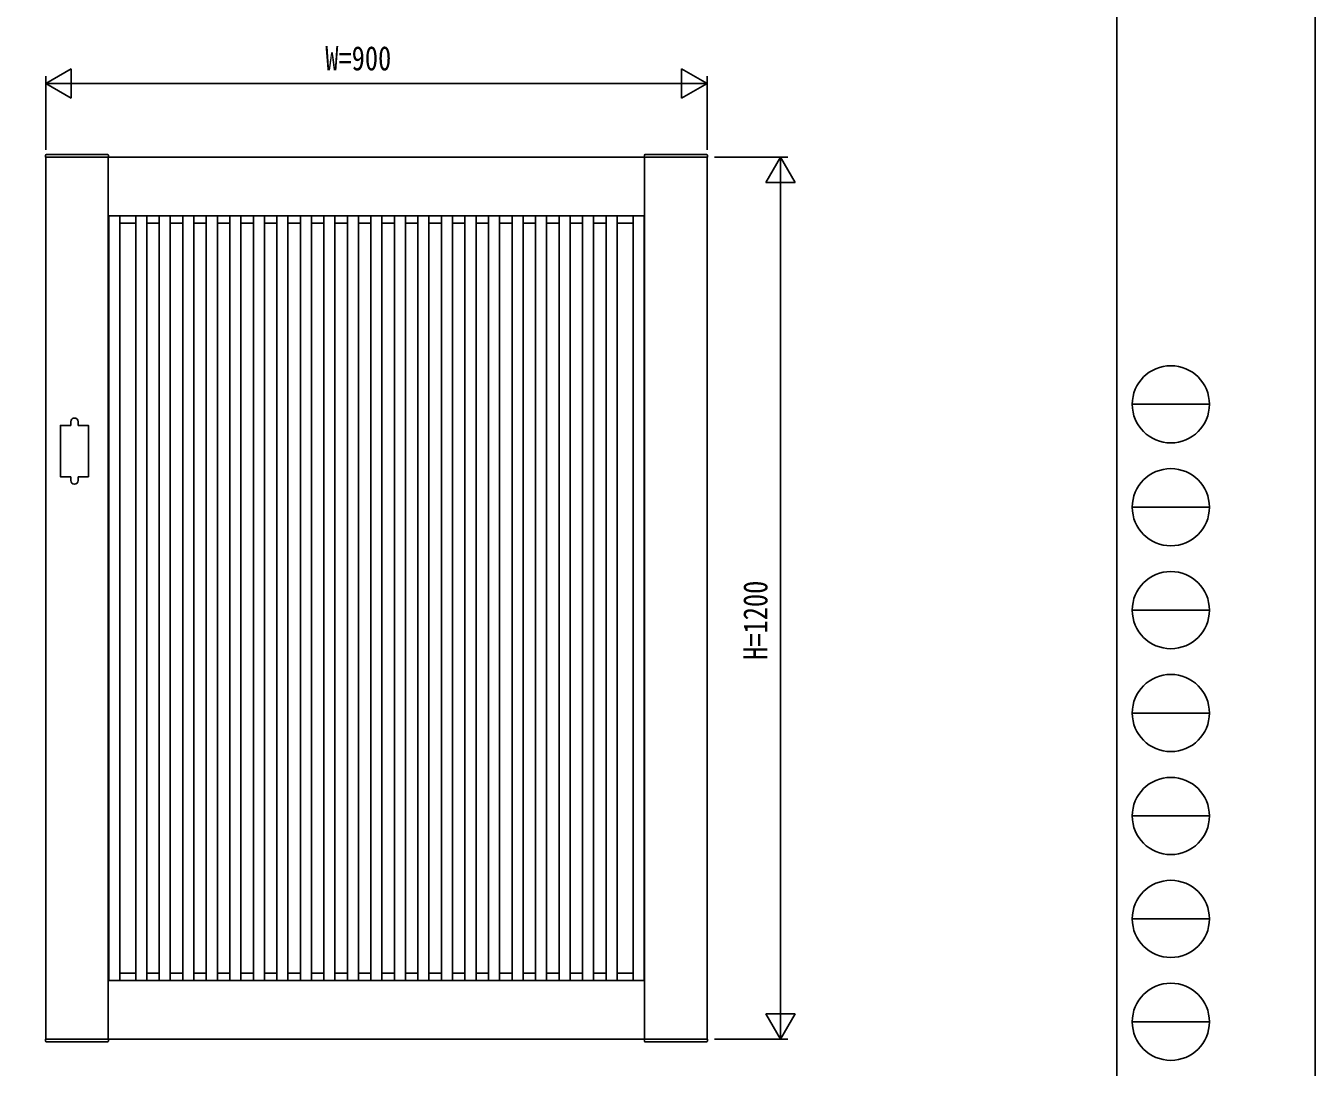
# Model space of a CAD drawing. Units: millimetres on the paper. Extents: x -297 to 297, y -210 to 210.
# Drawn here: x 121.5 to 297, y -137.8 to 3.9 of the extents above; entities that cross this region are included whole.
import ezdxf
from ezdxf.enums import TextEntityAlignment as Align

# ---------------------------------------------------------------- set-up
doc = ezdxf.new("R2010")
doc.units = ezdxf.units.MM
for name, color, linetype in [('0-2_YKK_A1', 4, 'Continuous'), ('0-3_YKK_D', 6, 'Continuous'), ('0-4_YKK_ZWAK', 7, 'Continuous')]:
    doc.layers.add(name, color=color, linetype=linetype)
doc.styles.add('ＭＳ ゴシック', font='')
doc.styles.get('ＭＳ ゴシック').set_extended_font_data('MS Gothic')

msp = doc.modelspace()

# ---------------------------------------------------------------- linework, layer by layer
at = {"layer": '0-2_YKK_A1'}
for p, q in [((124.209, -13.713), (124.196, -13.968)), ((124.196, -13.968), (132.796, -13.968)), ((124.309, -13.618), (132.682, -13.618)), ((132.746, -13.968), (132.746, -133.968)), ((132.782, -13.713), (132.796, -13.968)), ((205.709, -13.713), (205.696, -13.968)), ((214.296, -13.968), (205.696, -13.968)), ((205.746, -13.968), (205.746, -133.968)), ((214.182, -13.618), (205.809, -13.618)), ((214.282, -13.713), (214.296, -13.968)), ((132.746, -21.968), (205.746, -21.968)), ((132.826, -21.968), (132.826, -125.968)), ((134.326, -21.968), (134.326, -125.968)), ((136.496, -21.968), (136.496, -125.968)), ((137.996, -21.968), (137.996, -125.968)), ((139.696, -21.968), (139.696, -125.968)), ((141.196, -21.968), (141.196, -125.968)), ((142.896, -21.968), (142.896, -125.968)), ((144.396, -21.968), (144.396, -125.968)), ((146.096, -21.968), (146.096, -125.968)), ((147.596, -21.968), (147.596, -125.968)), ((149.296, -21.968), (149.296, -125.968)), ((150.796, -21.968), (150.796, -125.968)), ((152.496, -21.968), (152.496, -125.968)), ((153.996, -21.968), (153.996, -125.968)), ((155.696, -21.968), (155.696, -125.968)), ((157.196, -21.968), (157.196, -125.968)), ((158.896, -21.968), (158.896, -125.968)), ((160.396, -21.968), (160.396, -125.968)), ((162.096, -21.968), (162.096, -125.968)), ((163.596, -21.968), (163.596, -125.968)), ((165.296, -21.968), (165.296, -125.968)), ((166.796, -21.968), (166.796, -125.968)), ((168.496, -21.968), (168.496, -125.968)), ((169.996, -21.968), (169.996, -125.968)), ((171.696, -21.968), (171.696, -125.968)), ((173.196, -21.968), (173.196, -125.968)), ((174.896, -21.968), (174.896, -125.968)), ((176.396, -21.968), (176.396, -125.968)), ((178.096, -21.968), (178.096, -125.968)), ((179.596, -21.968), (179.596, -125.968)), ((181.296, -21.968), (181.296, -125.968)), ((182.796, -21.968), (182.796, -125.968)), ((184.496, -21.968), (184.496, -125.968)), ((185.996, -21.968), (185.996, -125.968)), ((187.696, -21.968), (187.696, -125.968)), ((189.196, -21.968), (189.196, -125.968)), ((190.896, -21.968), (190.896, -125.968)), ((192.396, -21.968), (192.396, -125.968)), ((194.096, -21.968), (194.096, -125.968)), ((195.596, -21.968), (195.596, -125.968)), ((197.296, -21.968), (197.296, -125.968)), ((198.796, -21.968), (198.796, -125.968)), ((200.496, -21.968), (200.496, -125.968)), ((201.996, -21.968), (201.996, -125.968)), ((204.166, -21.968), (204.166, -125.968)), ((205.666, -21.968), (205.666, -125.968)), ((132.746, -22.968), (132.826, -22.968)), ((134.326, -22.968), (136.496, -22.968)), ((137.996, -22.968), (139.696, -22.968)), ((141.196, -22.968), (142.896, -22.968)), ((144.396, -22.968), (146.096, -22.968)), ((147.596, -22.968), (149.296, -22.968)), ((150.796, -22.968), (152.496, -22.968)), ((153.996, -22.968), (155.696, -22.968)), ((157.196, -22.968), (158.896, -22.968)), ((160.396, -22.968), (162.096, -22.968)), ((163.596, -22.968), (165.296, -22.968)), ((166.796, -22.968), (168.496, -22.968)), ((169.996, -22.968), (171.696, -22.968)), ((173.196, -22.968), (174.896, -22.968)), ((176.396, -22.968), (178.096, -22.968)), ((179.596, -22.968), (181.296, -22.968)), ((182.796, -22.968), (184.496, -22.968)), ((185.996, -22.968), (187.696, -22.968)), ((189.196, -22.968), (190.896, -22.968)), ((192.396, -22.968), (194.096, -22.968)), ((195.596, -22.968), (197.296, -22.968)), ((198.796, -22.968), (200.496, -22.968)), ((201.996, -22.968), (204.166, -22.968)), ((205.666, -22.968), (205.746, -22.968)), ((127.646, -50.468), (127.646, -49.968)), ((128.646, -50.468), (128.646, -49.968)), ((127.646, -57.468), (127.646, -57.968)), ((128.646, -57.468), (128.646, -57.968)), ((132.746, -124.968), (132.826, -124.968)), ((132.746, -125.968), (205.746, -125.968)), ((134.326, -124.968), (136.496, -124.968)), ((137.996, -124.968), (139.696, -124.968)), ((141.196, -124.968), (142.896, -124.968)), ((144.396, -124.968), (146.096, -124.968)), ((147.596, -124.968), (149.296, -124.968)), ((150.796, -124.968), (152.496, -124.968)), ((153.996, -124.968), (155.696, -124.968)), ((157.196, -124.968), (158.896, -124.968)), ((160.396, -124.968), (162.096, -124.968)), ((163.596, -124.968), (165.296, -124.968)), ((166.796, -124.968), (168.496, -124.968)), ((169.996, -124.968), (171.696, -124.968)), ((173.196, -124.968), (174.896, -124.968)), ((176.396, -124.968), (178.096, -124.968)), ((179.596, -124.968), (181.296, -124.968)), ((182.796, -124.968), (184.496, -124.968)), ((185.996, -124.968), (187.696, -124.968)), ((189.196, -124.968), (190.896, -124.968)), ((192.396, -124.968), (194.096, -124.968)), ((195.596, -124.968), (197.296, -124.968)), ((198.796, -124.968), (200.496, -124.968)), ((201.996, -124.968), (204.166, -124.968)), ((205.666, -124.968), (205.746, -124.968)), ((124.196, -133.968), (132.796, -133.968)), ((124.209, -134.223), (124.196, -133.968)), ((124.309, -134.318), (132.682, -134.318)), ((132.782, -134.223), (132.796, -133.968)), ((214.296, -133.968), (205.696, -133.968)), ((205.709, -134.223), (205.696, -133.968)), ((214.182, -134.318), (205.809, -134.318)), ((214.282, -134.223), (214.296, -133.968))]:
    msp.add_line(p, q, dxfattribs=at)
msp.add_lwpolyline([(124.246, -13.968), (214.246, -13.968), (214.246, -133.968), (124.246, -133.968)], close=True, dxfattribs=at)
for points in [[(127.646, -50.468), (126.246, -50.468), (126.246, -57.468), (127.646, -57.468)], [(128.646, -57.468), (130.046, -57.468), (130.046, -50.468), (128.646, -50.468)]]:
    msp.add_lwpolyline(points, dxfattribs=at)
for centre, radius, start, end in [((124.309, -13.718), 0.1, 90, 177), ((132.682, -13.718), 0.1, 3, 90), ((205.809, -13.718), 0.1, 90, 177), ((214.182, -13.718), 0.1, 3, 90), ((128.146, -49.968), 0.5, 0, 180), ((128.146, -57.968), 0.5, 180, 0), ((124.309, -134.218), 0.1, 183, 270), ((132.682, -134.218), 0.1, 270, 357), ((205.809, -134.218), 0.1, 183, 270), ((214.182, -134.218), 0.1, 270, 357)]:
    msp.add_arc(centre, radius, start, end, dxfattribs=at)
at = {"layer": '0-3_YKK_D'}
for p, q in [((124.246, -3.968), (127.71, -1.968)), ((124.246, -12.968), (124.246, -2.968)), ((127.71, -5.968), (127.71, -1.968)), ((214.246, -3.968), (210.782, -1.968)), ((210.782, -1.968), (210.782, -5.968)), ((214.246, -12.968), (214.246, -2.968)), ((124.246, -3.968), (127.71, -5.968)), ((124.246, -3.968), (131.174, -3.968)), ((128.246, -3.968), (210.246, -3.968)), ((214.246, -3.968), (207.317, -3.968)), ((214.246, -3.968), (210.782, -5.968)), ((215.246, -13.968), (225.246, -13.968)), ((224.246, -13.968), (222.246, -17.432)), ((224.246, -13.968), (226.246, -17.432)), ((224.246, -13.968), (224.246, -20.896)), ((222.246, -17.432), (226.246, -17.432)), ((224.246, -17.968), (224.246, -129.968)), ((224.246, -133.968), (224.246, -127.04)), ((224.246, -133.968), (222.246, -130.504)), ((226.246, -130.504), (222.246, -130.504)), ((224.246, -133.968), (226.246, -130.504)), ((215.246, -133.968), (225.246, -133.968))]:
    msp.add_line(p, q, dxfattribs=at)
at = {"layer": '0-4_YKK_ZWAK'}
for p, q in [((270.001, 192.15), (270.001, -178.85)), ((272.101, -47.6), (282.601, -47.6)), ((272.101, -61.6), (282.601, -61.6)), ((272.101, -75.6), (282.601, -75.6)), ((272.101, -89.6), (282.601, -89.6)), ((272.101, -103.6), (282.601, -103.6)), ((272.101, -117.6), (282.601, -117.6)), ((272.101, -131.6), (282.601, -131.6))]:
    msp.add_line(p, q, dxfattribs=at)
msp.add_lwpolyline([(-297, -210), (297, -210), (297, 210), (-297, 210)], close=True, dxfattribs=at)
for centre in [(277.351, -47.6), (277.351, -61.6), (277.351, -75.6), (277.351, -89.6), (277.351, -103.6), (277.351, -117.6), (277.351, -131.6)]:
    msp.add_circle(centre, 5.25, dxfattribs=at)

# ---------------------------------------------------------------- texts
at = {"layer": '0-3_YKK_D', "style": 'ＭＳ ゴシック', "width": 0.8}
msp.add_text('W=900', height=3.299, dxfattribs=at).set_placement((162.286, -3.168), align=Align.BOTTOM_LEFT)
msp.add_text('H=1200', height=3.299, rotation=90, dxfattribs=at).set_placement((223.446, -82.368), align=Align.BOTTOM_LEFT)

doc.saveas('drawing.dxf')
